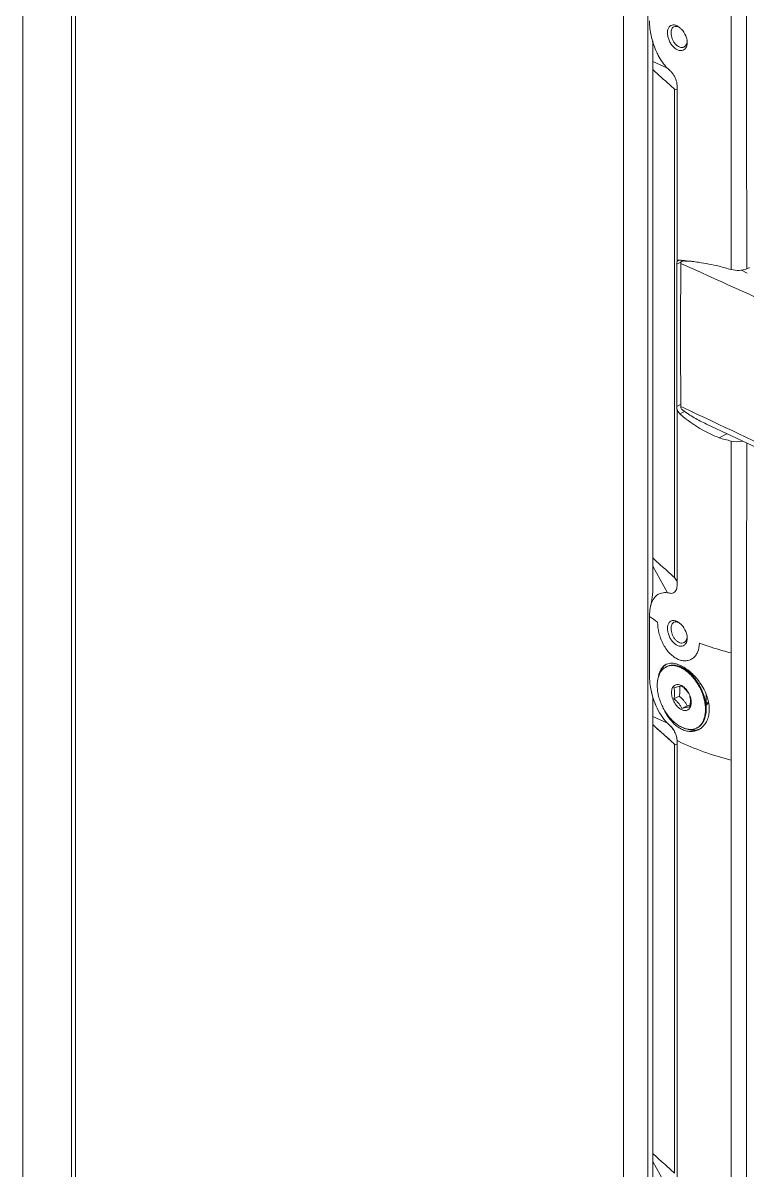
# Model space of a CAD drawing. Header units: millimetres. Extents: x 0 to 9253, y 0 to 2730.
# Drawn here: x 2564.8 to 2670.1, y 1923.4 to 2090.2 of the extents above; entities that cross this region are included whole.
import ezdxf

# ---------------------------------------------------------------- set-up
doc = ezdxf.new("R2010")
doc.units = ezdxf.units.MM
doc.layers.get('0').update_dxf_attribs({"lineweight": 13})

msp = doc.modelspace()

# ---------------------------------------------------------------- linework, layer by layer
for p, q in [((2564.8, 1871.49), (2564.8, 2299.3)), ((2571.87, 2295.77), (2571.87, 1876.61)), ((2572.43, 1877.02), (2572.43, 2294.8)), ((2662.52, 1995.1), (2661.34, 1995.98)), ((2662.04, 1995.46), (2662.11, 1995.49)), ((2660.22, 1992.25), (2659.44, 1991.86)), ((2664.15, 1992.21), (2664.15, 1990.37)), ((2660.59, 1990.48), (2661.36, 1990.86)), ((2664.15, 1991.24), (2664.47, 1991.41))]:
    msp.add_line(p, q)
at = {"lineweight": 9}
for p, q in [((2652.12, 1879.35), (2652.12, 2217.1)), ((2655.66, 1879.35), (2655.66, 2217.1)), ((2667.75, 2179.52), (2667.75, 2054.3)), ((2670.02, 2179.67), (2670.02, 2085.28)), ((2656.37, 2087.54), (2656.37, 2007.44)), ((2661.38, 2087.3), (2661.37, 2087.45)), ((2661.37, 2087.45), (2661.38, 2087.3)), ((2670.02, 2077.48), (2670.02, 2085.28)), ((2658.49, 2083.59), (2656.37, 2084.57)), ((2659.55, 2009.5), (2659.55, 2080.52)), ((2659.9, 2080.44), (2659.55, 2080.52)), ((2659.9, 2055.43), (2659.9, 2080.44)), ((2670.04, 2054.4), (2670.02, 2077.48)), ((2659.85, 2055.1), (2660.27, 2055.28)), ((2659.85, 2034.38), (2659.85, 2055.1)), ((2660.11, 2055.64), (2660.32, 2055.67)), ((2660.27, 2055.28), (2660.38, 2055.33)), ((2660.38, 2055.33), (2660.45, 2055.36)), ((2660.74, 2055.54), (2660.61, 2055.51)), ((2660.63, 2055.52), (2660.61, 2055.51)), ((2660.82, 2055.62), (2660.72, 2055.57)), ((2660.88, 2055.61), (2660.74, 2055.54)), ((2670.08, 2053.79), (2669.26, 2054.2)), ((2659.85, 2034.38), (2660.31, 2034.61)), ((2659.9, 2008.95), (2659.9, 2033.95)), ((2660.31, 2034.61), (2660.44, 2034.67)), ((2660.32, 2033.31), (2660.99, 2033.64)), ((2660.44, 2034.38), (2660.89, 2034.17)), ((2664.19, 2031.83), (2693.95, 2017.86)), ((2667.15, 2030.43), (2666.02, 2029.82)), ((2667.75, 2029.36), (2667.75, 1904.13)), ((2670.02, 2006.47), (2670.04, 2029.08)), ((2658.49, 2007.31), (2656.37, 2011.18)), ((2659.9, 2008.95), (2659.55, 2009.5)), ((2670.02, 2006.47), (2670.02, 1998.68)), ((2655.9, 2003.85), (2655.9, 2003.86)), ((2655.9, 1995.2), (2655.9, 2003.85)), ((2661.38, 2000.7), (2661.37, 2000.85)), ((2661.37, 2000.85), (2661.38, 2000.7)), ((2670.02, 1919.87), (2670.02, 1998.68)), ((2656.37, 1992.18), (2656.37, 1989.33)), ((2656.83, 1990.89), (2656.75, 1991.08)), ((2656.37, 1988.14), (2656.37, 1989.33)), ((2656.37, 1988.14), (2656.37, 1989.33)), ((2658.49, 1988.35), (2656.37, 1989.33)), ((2656.37, 1988.14), (2656.37, 1920.84)), ((2659.55, 1922.9), (2659.55, 1985.27)), ((2659.9, 1985.19), (2659.55, 1985.27)), ((2659.9, 1985.19), (2659.55, 1985.27)), ((2659.9, 1985.19), (2659.9, 1922.35)), ((2658.49, 1920.71), (2656.37, 1924.58))]:
    msp.add_line(p, q, dxfattribs=at)
msp.add_lwpolyline([(2656.37, 2007.44), (2656.35, 2007.01), (2656.2, 2005.93), (2656.09, 2005.47)], dxfattribs=at)
for centre, radius, start, end in [((2658.73, 2087.56), 2.47, 49.9488, 52.9519), ((2658.59, 2087.4), 2.68, 45.6602, 49.9356), ((2660.6, 2087.27), 0.685, 296.5267, 305.6005), ((2659.18, 2087.29), 2.2, 6.2641, 10.0077), ((2659.42, 2087.32), 1.95, 3.9194, 6.2367), ((5404.91, 2044.78), 2744.49, 179.78249, 180.21748), ((1861.23, 276.91), 1949.62, 65.28692, 65.79952), ((2660.73, 2055.26), 0.282, 116.4474, 121.59), ((2659.47, 2005.42), 50.14, 87.1488, 88.5558), ((2656.91, 2016.6), 39.23, 82.4057, 82.6843), ((2673.05, 2047.69), 19.21, 228.4774, 240.6893), ((1324.34, -822.34), 3153.73, 64.60357, 64.92537), ((2673.05, 2047.76), 19.26, 240.7775, 248.5839), ((2669.55, 2021.98), 22.68, 233.0051, 236.6327), ((2658.73, 2000.96), 2.47, 49.9488, 52.9519), ((2658.59, 2000.8), 2.68, 45.6602, 49.9356), ((2660.6, 2000.66), 0.685, 296.5267, 305.6005), ((2659.18, 2000.69), 2.2, 6.2641, 10.0077), ((2659.42, 2000.72), 1.95, 3.9194, 6.2367), ((2667.7, 1995.55), 11.83, 191.7732, 197.1349), ((2667.04, 1995.34), 11.14, 197.1142, 201.9258), ((2666.48, 1995.13), 10.54, 201.9601, 202.5836), ((2666.33, 1995.06), 10.37, 202.5833, 203.7315), ((2665.8, 1992.66), 9.69, 229.1246, 229.5315), ((2673.96, 2013.93), 31.44, 243.4322, 243.861), ((2667.77, 1985.22), 7.87, 179.556, 180.2081), ((2666.86, 1985.21), 6.95, 179.5033, 180.2063)]:
    msp.add_arc(centre, radius, start, end, dxfattribs=at)
for centre, radius, start, end in [((2659, 1995.44), 1.6, 116.586, 127.1239), ((2659.46, 1995.15), 2.07, 125.952, 131.1869), ((2658.22, 1992.05), 5.15, 61.1561, 63.4516), ((2659.14, 1994.84), 1.87, 112.939, 116.566), ((2659.14, 1994.84), 1.87, 111.2669, 112.9388), ((2657.2, 1990.44), 7.06, 52.3411, 53.4075), ((2662.09, 1994.59), 1.06, 96.8809, 103.4528), ((2656.13, 1989.24), 8.68, 40.6307, 42.9539), ((2659.76, 1992.28), 1.73, 59.9273, 63.3905), ((2656.06, 1989.18), 8.77, 40.218, 40.6346), ((2665.96, 1994.13), 8.84, 204.3028, 205.044), ((2663.15, 1992.03), 1.46, 333.0315, 335.494), ((2662.24, 1990.9), 3.82, 241.0863, 243.4685), ((2661.91, 1989.3), 1.87, 296.5687, 300.1792), ((2661.92, 1989.59), 2.46, 296.5759, 305.075)]:
    msp.add_arc(centre, radius, start, end)
for centre, major_axis, ratio, start_param, end_param in [((2682.27, 2067.43), (31.62, -0.88), 0.478332, -2.097103, -2.034265), ((2668.67, 2055.13), (2, -0.06), 0.478332, 4.24892, 5.481474), ((2682.27, 2044.32), (31.62, 0.93), 0.521057, -2.125666, -2.062828), ((2668.67, 2030.3), (2, 0.06), 0.521057, -2.062828, -1.192026)]:
    msp.add_ellipse(centre, major_axis=major_axis, ratio=ratio, start_param=start_param, end_param=end_param, dxfattribs=at)
for points, knots in [([(2655.9, 2090.44), (2655.9, 2089.72), (2656.08, 2088.25), (2656.53, 2086.83), (2656.83, 2086.13)], [0, 0, 0, 0, 0.483435, 1, 1, 1, 1]), ([(2660.94, 2086.28), (2660.84, 2086.2), (2660.58, 2086.1), (2660.16, 2086.14), (2659.74, 2086.33), (2659.34, 2086.67), (2659, 2087.11), (2658.73, 2087.63), (2658.56, 2088.18), (2658.51, 2088.55), (2658.52, 2088.73)], [0, 0, 0, 0, 0.093408, 0.193287, 0.306482, 0.43464, 0.574916, 0.72095, 0.865778, 1, 1, 1, 1]), ([(2658.52, 2088.73), (2658.52, 2088.89), (2658.55, 2089.19), (2658.71, 2089.57), (2659, 2089.83), (2659.24, 2089.87), (2659.36, 2089.87)], [0, 0, 0, 0, 0.299785, 0.553849, 0.776013, 1, 1, 1, 1]), ([(2659.03, 2088.72), (2659.03, 2088.82), (2659.04, 2089.01), (2659.12, 2089.27), (2659.25, 2089.48), (2659.37, 2089.57), (2659.43, 2089.6)], [0, 0, 0, 0, 0.29588, 0.557381, 0.787991, 1, 1, 1, 1]), ([(2660.91, 2086.65), (2660.82, 2086.61), (2660.61, 2086.56), (2660.27, 2086.62), (2659.94, 2086.8), (2659.64, 2087.08), (2659.38, 2087.44), (2659.12, 2087.98), (2659.03, 2088.43), (2659.03, 2088.72)], [0, 0, 0, 0, 0.093964, 0.19617, 0.311763, 0.441241, 0.581332, 0.726088, 1, 1, 1, 1]), ([(2659.36, 2089.87), (2659.41, 2089.87), (2659.6, 2089.86), (2659.78, 2089.79), (2659.91, 2089.72)], [0, 0, 0, 0, 0.230584, 1, 1, 1, 1]), ([(2659.43, 2089.6), (2659.54, 2089.66), (2659.82, 2089.69), (2660.08, 2089.59), (2660.21, 2089.52)], [0, 0, 0, 0, 0.451844, 1, 1, 1, 1]), ([(2659.91, 2089.72), (2659.94, 2089.71), (2660.04, 2089.65), (2660.14, 2089.59), (2660.22, 2089.53)], [0, 0, 0, 0, 0.240515, 1, 1, 1, 1]), ([(2660.47, 2089.31), (2660.56, 2089.23), (2660.91, 2088.84), (2661.16, 2088.36), (2661.27, 2087.99)], [0, 0, 0, 0, 0.244785, 1, 1, 1, 1]), ([(2661.26, 2086.69), (2661.25, 2086.65), (2661.17, 2086.49), (2661.05, 2086.35), (2660.94, 2086.28)], [0, 0, 0, 0, 0.265188, 1, 1, 1, 1]), ([(2661.27, 2087.06), (2661.25, 2087.02), (2661.19, 2086.89), (2661.09, 2086.77), (2661, 2086.71)], [0, 0, 0, 0, 0.265274, 1, 1, 1, 1]), ([(2661.38, 2087.3), (2661.38, 2087.25), (2661.37, 2087.04), (2661.32, 2086.83), (2661.26, 2086.69)], [0, 0, 0, 0, 0.266407, 1, 1, 1, 1]), ([(2661.36, 2087.56), (2661.36, 2087.51), (2661.36, 2087.34), (2661.32, 2087.17), (2661.27, 2087.06)], [0, 0, 0, 0, 0.264034, 1, 1, 1, 1]), ([(2656.83, 2086.13), (2656.94, 2085.89), (2657.38, 2084.98), (2657.96, 2084.13), (2658.48, 2083.59)], [0, 0, 0, 0, 0.259656, 1, 1, 1, 1]), ([(2656.37, 2083.38), (2656.88, 2082.89), (2657.69, 2082.18), (2658.75, 2081.24), (2659.28, 2080.76), (2659.55, 2080.52)], [0, 0, 0, 0, 0.498959, 0.750083, 1, 1, 1, 1]), ([(2658.48, 2083.59), (2658.58, 2083.49), (2658.8, 2083.31), (2659.12, 2083), (2659.4, 2082.62), (2659.71, 2082.07), (2659.89, 2081.46), (2659.91, 2080.86), (2659.9, 2080.58), (2659.9, 2080.44)], [0, 0, 0, 0, 0.117618, 0.238408, 0.36872, 0.50365, 0.764584, 0.884076, 1, 1, 1, 1]), ([(2659.85, 2055.1), (2659.85, 2055.13), (2659.86, 2055.24), (2659.87, 2055.36), (2659.9, 2055.43)], [0, 0, 0, 0, 0.281365, 1, 1, 1, 1]), ([(2659.9, 2055.43), (2659.91, 2055.46), (2659.96, 2055.54), (2660.04, 2055.61), (2660.11, 2055.64)], [0, 0, 0, 0, 0.264879, 1, 1, 1, 1]), ([(2660.32, 2055.67), (2660.44, 2055.66), (2660.97, 2055.61), (2661.5, 2055.55), (2661.9, 2055.5)], [0, 0, 0, 0, 0.241789, 1, 1, 1, 1]), ([(2660.47, 2055.37), (2660.47, 2055.36), (2660.44, 2055.31), (2660.44, 2055.25), (2660.44, 2055.2)], [0, 0, 0, 0, 0.241755, 1, 1, 1, 1]), ([(2660.58, 2055.5), (2660.57, 2055.49), (2660.53, 2055.46), (2660.49, 2055.41), (2660.47, 2055.37)], [0, 0, 0, 0, 0.245519, 1, 1, 1, 1]), ([(2662.09, 2055.48), (2662.4, 2055.44), (2663.72, 2055.25), (2665.02, 2055), (2666.02, 2054.8)], [0, 0, 0, 0, 0.236061, 1, 1, 1, 1]), ([(2659.9, 2033.95), (2659.89, 2033.99), (2659.87, 2034.13), (2659.85, 2034.28), (2659.85, 2034.38)], [0, 0, 0, 0, 0.261429, 1, 1, 1, 1]), ([(2660.32, 2033.31), (2660.27, 2033.35), (2660.09, 2033.54), (2659.96, 2033.77), (2659.9, 2033.95)], [0, 0, 0, 0, 0.240388, 1, 1, 1, 1]), ([(2660.44, 2034.37), (2660.43, 2034.32), (2660.46, 2034.19), (2660.56, 2034.01), (2660.67, 2033.89), (2660.74, 2033.85)], [0, 0, 0, 0, 0.232592, 0.614007, 1, 1, 1, 1]), ([(2664.19, 2031.83), (2663.58, 2032.11), (2662.39, 2032.72), (2661.27, 2033.45), (2660.74, 2033.85)], [0, 0, 0, 0, 0.501073, 1, 1, 1, 1]), ([(2659.55, 2009.5), (2659.28, 2009.74), (2658.75, 2010.22), (2657.69, 2011.17), (2656.88, 2011.87), (2656.37, 2012.37)], [0, 0, 0, 0, 0.249917, 0.501041, 1, 1, 1, 1]), ([(2658.49, 2007.31), (2658.59, 2007.3), (2658.79, 2007.24), (2659.1, 2007.19), (2659.4, 2007.27), (2659.65, 2007.47), (2659.82, 2007.77), (2659.93, 2008.27), (2659.9, 2008.68), (2659.9, 2008.95)], [0, 0, 0, 0, 0.115069, 0.228239, 0.334555, 0.44279, 0.561959, 0.69752, 1, 1, 1, 1]), ([(2658.49, 2007.31), (2658.21, 2007.34), (2657.67, 2007.32), (2656.92, 2006.97), (2656.38, 2006.31), (2656.17, 2005.77), (2656.09, 2005.47)], [0, 0, 0, 0, 0.249663, 0.479061, 0.72037, 1, 1, 1, 1]), ([(2656.09, 2005.47), (2656.07, 2005.41), (2656, 2005.14), (2655.96, 2004.86), (2655.94, 2004.65)], [0, 0, 0, 0, 0.238609, 1, 1, 1, 1]), ([(2655.94, 2004.65), (2655.93, 2004.59), (2655.91, 2004.32), (2655.9, 2004.06), (2655.9, 2003.85)], [0, 0, 0, 0, 0.242162, 1, 1, 1, 1]), ([(2657.07, 2003.03), (2657.07, 2002.51), (2657.22, 2001.43), (2657.79, 1999.89), (2658.54, 1998.75), (2659.29, 1998.05), (2659.88, 1997.67), (2660.48, 1997.44), (2661.09, 1997.38), (2661.66, 1997.47), (2662.18, 1997.73), (2662.6, 1998.14), (2663.04, 1998.87), (2663.15, 1999.54), (2663.15, 1999.99)], [0, 0, 0, 0, 0.140107, 0.289884, 0.434252, 0.500982, 0.56294, 0.620135, 0.67334, 0.723984, 0.77395, 0.825212, 0.879437, 1, 1, 1, 1]), ([(2660.94, 1999.67), (2660.84, 1999.6), (2660.58, 1999.5), (2660.16, 1999.53), (2659.74, 1999.73), (2659.34, 2000.06), (2659, 2000.51), (2658.73, 2001.03), (2658.56, 2001.57), (2658.51, 2001.95), (2658.52, 2002.13)], [0, 0, 0, 0, 0.093408, 0.193287, 0.306482, 0.43464, 0.574916, 0.72095, 0.865778, 1, 1, 1, 1]), ([(2658.52, 2002.13), (2658.52, 2002.29), (2658.55, 2002.58), (2658.71, 2002.97), (2659, 2003.22), (2659.24, 2003.27), (2659.36, 2003.27)], [0, 0, 0, 0, 0.299785, 0.553849, 0.776013, 1, 1, 1, 1]), ([(2659.03, 2002.12), (2659.03, 2002.22), (2659.04, 2002.41), (2659.12, 2002.67), (2659.25, 2002.87), (2659.37, 2002.97), (2659.43, 2003)], [0, 0, 0, 0, 0.29588, 0.557381, 0.787991, 1, 1, 1, 1]), ([(2660.91, 2000.05), (2660.82, 2000.01), (2660.61, 1999.95), (2660.27, 2000.02), (2659.94, 2000.2), (2659.64, 2000.48), (2659.38, 2000.84), (2659.12, 2001.38), (2659.03, 2001.83), (2659.03, 2002.12)], [0, 0, 0, 0, 0.093964, 0.19617, 0.311763, 0.441241, 0.581332, 0.726088, 1, 1, 1, 1]), ([(2659.36, 2003.27), (2659.41, 2003.27), (2659.6, 2003.25), (2659.78, 2003.19), (2659.91, 2003.12)], [0, 0, 0, 0, 0.230584, 1, 1, 1, 1]), ([(2659.43, 2003), (2659.54, 2003.06), (2659.82, 2003.09), (2660.08, 2002.99), (2660.21, 2002.92)], [0, 0, 0, 0, 0.451844, 1, 1, 1, 1]), ([(2659.91, 2003.12), (2659.94, 2003.11), (2660.04, 2003.05), (2660.14, 2002.98), (2660.22, 2002.93)], [0, 0, 0, 0, 0.240515, 1, 1, 1, 1]), ([(2660.47, 2002.71), (2660.56, 2002.62), (2660.91, 2002.24), (2661.16, 2001.76), (2661.27, 2001.38)], [0, 0, 0, 0, 0.244785, 1, 1, 1, 1]), ([(2661.26, 2000.09), (2661.25, 2000.05), (2661.17, 1999.89), (2661.05, 1999.75), (2660.94, 1999.67)], [0, 0, 0, 0, 0.265188, 1, 1, 1, 1]), ([(2661.27, 2000.45), (2661.25, 2000.42), (2661.19, 2000.28), (2661.09, 2000.17), (2661, 2000.11)], [0, 0, 0, 0, 0.265274, 1, 1, 1, 1]), ([(2661.38, 2000.7), (2661.38, 2000.65), (2661.37, 2000.44), (2661.32, 2000.23), (2661.26, 2000.09)], [0, 0, 0, 0, 0.266407, 1, 1, 1, 1]), ([(2661.36, 2000.96), (2661.36, 2000.91), (2661.36, 2000.74), (2661.32, 2000.57), (2661.27, 2000.45)], [0, 0, 0, 0, 0.264034, 1, 1, 1, 1]), ([(2667.75, 1998.54), (2667.35, 1998.65), (2665.8, 1999.07), (2664.27, 1999.57), (2663.15, 1999.99)], [0, 0, 0, 0, 0.256827, 1, 1, 1, 1]), ([(2656.12, 1993.14), (2656.08, 1993.31), (2655.96, 1993.99), (2655.89, 1994.69), (2655.9, 1995.2)], [0, 0, 0, 0, 0.260863, 1, 1, 1, 1]), ([(2656.12, 1993.14), (2656.08, 1993.31), (2655.96, 1993.99), (2655.89, 1994.69), (2655.9, 1995.2)], [0, 0, 0, 0, 0.260863, 1, 1, 1, 1]), ([(2656.83, 1990.89), (2656.75, 1991.07), (2656.46, 1991.8), (2656.24, 1992.56), (2656.12, 1993.14)], [0, 0, 0, 0, 0.25109, 1, 1, 1, 1]), ([(2658.49, 1988.35), (2658.14, 1988.7), (2657.52, 1989.51), (2657.04, 1990.41), (2656.83, 1990.89)], [0, 0, 0, 0, 0.486626, 1, 1, 1, 1]), ([(2658.49, 1988.35), (2658.14, 1988.7), (2657.52, 1989.51), (2657.04, 1990.41), (2656.83, 1990.89)], [0, 0, 0, 0, 0.486626, 1, 1, 1, 1]), ([(2659.9, 1985.88), (2659.88, 1986.12), (2659.79, 1986.62), (2659.47, 1987.3), (2659.02, 1987.89), (2658.64, 1988.18), (2658.49, 1988.35)], [0, 0, 0, 0, 0.24958, 0.514303, 0.76776, 1, 1, 1, 1]), ([(2659.9, 1985.82), (2659.9, 1985.94), (2659.88, 1986.18), (2659.75, 1986.68), (2659.49, 1987.27), (2659.03, 1987.88), (2658.65, 1988.18), (2658.49, 1988.35)], [0, 0, 0, 0, 0.120487, 0.248088, 0.512326, 0.766521, 1, 1, 1, 1]), ([(2657.23, 1987.34), (2657.16, 1987.4), (2656.87, 1987.66), (2656.58, 1987.93), (2656.37, 1988.14)], [0, 0, 0, 0, 0.252243, 1, 1, 1, 1]), ([(2658.4, 1986.31), (2658.06, 1986.62), (2657.37, 1987.21), (2656.69, 1987.82), (2656.37, 1988.14)], [0, 0, 0, 0, 0.503473, 1, 1, 1, 1]), ([(2658.89, 1985.86), (2658.76, 1985.99), (2658.21, 1986.48), (2657.65, 1986.97), (2657.23, 1987.34)], [0, 0, 0, 0, 0.249227, 1, 1, 1, 1]), ([(2659.46, 1985.33), (2659.41, 1985.37), (2659.21, 1985.54), (2659.03, 1985.71), (2658.89, 1985.85)], [0, 0, 0, 0, 0.246123, 1, 1, 1, 1]), ([(2659.55, 1985.27), (2659.54, 1985.29), (2659.53, 1985.32), (2659.51, 1985.29), (2659.51, 1985.28)], [0, 0, 0, 0, 0.589542, 1, 1, 1, 1]), ([(2659.55, 1985.27), (2659.55, 1985.28), (2659.54, 1985.29), (2659.53, 1985.31), (2659.52, 1985.31)], [0, 0, 0, 0, 0.347327, 1, 1, 1, 1]), ([(2659.9, 1985.27), (2659.9, 1985.32), (2659.91, 1985.53), (2659.91, 1985.73), (2659.9, 1985.88)], [0, 0, 0, 0, 0.247621, 1, 1, 1, 1]), ([(2660.11, 1985.71), (2661.29, 1985.14), (2663.79, 1984.09), (2666.39, 1983.3), (2667.75, 1982.95)], [0, 0, 0, 0, 0.482076, 1, 1, 1, 1]), ([(2659.55, 1922.9), (2659.28, 1923.14), (2658.75, 1923.62), (2657.69, 1924.57), (2656.88, 1925.27), (2656.37, 1925.77)], [0, 0, 0, 0, 0.249917, 0.501041, 1, 1, 1, 1])]:
    msp.add_open_spline(points, degree=3, knots=knots, dxfattribs=at)
for points in [[(2661.27, 2087.99), (2661.3, 2087.88), (2661.33, 2087.78), (2661.35, 2087.67)], [(2670.44, 2054.57), (2670.31, 2054.51), (2670.17, 2054.46), (2670.04, 2054.4)], [(2661.27, 2001.38), (2661.3, 2001.28), (2661.33, 2001.18), (2661.35, 2001.07)], [(2658.89, 1985.85), (2658.72, 1986), (2658.56, 1986.15), (2658.4, 1986.31)], [(2659.2, 1985.59), (2659.1, 1985.68), (2658.99, 1985.77), (2658.89, 1985.86)], [(2659.44, 1985.34), (2659.36, 1985.42), (2659.28, 1985.51), (2659.2, 1985.59)], [(2659.51, 1985.28), (2659.49, 1985.3), (2659.46, 1985.32), (2659.44, 1985.34)], [(2659.52, 1985.31), (2659.51, 1985.3), (2659.51, 1985.29), (2659.51, 1985.28)], [(2659.9, 1985.82), (2659.91, 1985.64), (2659.9, 1985.46), (2659.9, 1985.28)]]:
    msp.add_open_spline(points, degree=3, dxfattribs=at)
for points, knots in [([(2657.18, 1995.06), (2657.21, 1995.24), (2657.29, 1995.58), (2657.47, 1996.04), (2657.72, 1996.43), (2657.92, 1996.63), (2658.04, 1996.72)], [0, 0, 0, 0, 0.285366, 0.544306, 0.780263, 1, 1, 1, 1]), ([(2657.41, 1995.68), (2657.49, 1995.88), (2657.68, 1996.26), (2657.95, 1996.58), (2658.1, 1996.71)], [0, 0, 0, 0, 0.519109, 1, 1, 1, 1]), ([(2658.28, 1996.87), (2658.32, 1996.89), (2658.47, 1996.96), (2658.62, 1997), (2658.74, 1997.02)], [0, 0, 0, 0, 0.246809, 1, 1, 1, 1]), ([(2660.63, 1996.42), (2660.44, 1996.52), (2660.06, 1996.67), (2659.56, 1996.77), (2659.18, 1996.77), (2658.91, 1996.74), (2658.65, 1996.67), (2658.49, 1996.6), (2658.41, 1996.56)], [0, 0, 0, 0, 0.27895, 0.534781, 0.655554, 0.772579, 0.886969, 1, 1, 1, 1]), ([(2658.47, 1996.58), (2658.62, 1996.64), (2658.94, 1996.72), (2659.46, 1996.72), (2660, 1996.6), (2660.35, 1996.46), (2660.53, 1996.37)], [0, 0, 0, 0, 0.227084, 0.46578, 0.722268, 1, 1, 1, 1]), ([(2658.74, 1997.02), (2658.87, 1997.04), (2659.24, 1997.07), (2659.85, 1996.96), (2660.3, 1996.77), (2660.53, 1996.66)], [0, 0, 0, 0, 0.219473, 0.584008, 1, 1, 1, 1]), ([(2660.53, 1987.77), (2660.34, 1987.86), (2659.97, 1988.08), (2659.45, 1988.5), (2658.95, 1989), (2658.49, 1989.56), (2658.08, 1990.19), (2657.72, 1990.86), (2657.43, 1991.56), (2657.21, 1992.27), (2657.07, 1992.97), (2657.01, 1993.66), (2657.03, 1994.31), (2657.13, 1994.9), (2657.31, 1995.44), (2657.57, 1995.89), (2657.85, 1996.2), (2658.1, 1996.4), (2658.24, 1996.47), (2658.31, 1996.51)], [0, 0, 0, 0, 0.059819, 0.123727, 0.191181, 0.261412, 0.333493, 0.406397, 0.479054, 0.550408, 0.619472, 0.685381, 0.747462, 0.805305, 0.858846, 0.90846, 0.955027, 0.977622, 1, 1, 1, 1]), ([(2660.53, 1996.37), (2660.71, 1996.28), (2661.08, 1996.06), (2661.59, 1995.65), (2662.08, 1995.17), (2662.54, 1994.61), (2662.95, 1994), (2663.3, 1993.34), (2663.6, 1992.66), (2663.82, 1991.96), (2663.97, 1991.26), (2664.05, 1990.58), (2664.04, 1989.94), (2663.95, 1989.34), (2663.79, 1988.8), (2663.55, 1988.34), (2663.24, 1987.96), (2662.99, 1987.76), (2662.85, 1987.68)], [0, 0, 0, 0, 0.059519, 0.123051, 0.190078, 0.259866, 0.331528, 0.404077, 0.476484, 0.547726, 0.61684, 0.682973, 0.745443, 0.803807, 0.857937, 0.908105, 0.955053, 1, 1, 1, 1]), ([(2661.34, 1995.98), (2661.28, 1996.03), (2661.06, 1996.19), (2660.82, 1996.33), (2660.63, 1996.42)], [0, 0, 0, 0, 0.258659, 1, 1, 1, 1]), ([(2660.71, 1996.56), (2660.77, 1996.53), (2661.01, 1996.39), (2661.24, 1996.24), (2661.41, 1996.11)], [0, 0, 0, 0, 0.241486, 1, 1, 1, 1]), ([(2664.15, 1990.37), (2664.15, 1990.62), (2664.11, 1991.14), (2663.95, 1991.92), (2663.7, 1992.71), (2663.37, 1993.49), (2662.95, 1994.22), (2662.47, 1994.9), (2661.93, 1995.49), (2661.54, 1995.83), (2661.34, 1995.98)], [0, 0, 0, 0, 0.117252, 0.24099, 0.369313, 0.500003, 0.630692, 0.759014, 0.882754, 1, 1, 1, 1]), ([(2661.52, 1996.03), (2661.6, 1995.97), (2661.94, 1995.69), (2662.25, 1995.39), (2662.48, 1995.15)], [0, 0, 0, 0, 0.242507, 1, 1, 1, 1]), ([(2660.53, 1993.83), (2660.44, 1993.87), (2660.26, 1993.94), (2659.99, 1993.98), (2659.73, 1993.94), (2659.5, 1993.83), (2659.32, 1993.64), (2659.19, 1993.4), (2659.11, 1993.11), (2659.09, 1992.9), (2659.09, 1992.79)], [0, 0, 0, 0, 0.134913, 0.257203, 0.370315, 0.480084, 0.593366, 0.715946, 0.851202, 1, 1, 1, 1]), ([(2660.59, 1993.72), (2660.43, 1993.71), (2660.17, 1993.67), (2659.79, 1993.58), (2659.56, 1993.52), (2659.44, 1993.49)], [0, 0, 0, 0, 0.405706, 0.683592, 1, 1, 1, 1]), ([(2659.55, 1992.73), (2659.55, 1992.86), (2659.53, 1993.11), (2659.48, 1993.37), (2659.44, 1993.49)], [0, 0, 0, 0, 0.51675, 1, 1, 1, 1]), ([(2660.32, 1993.11), (2660.32, 1993.21), (2660.31, 1993.4), (2660.28, 1993.59), (2660.26, 1993.68)], [0, 0, 0, 0, 0.512957, 1, 1, 1, 1]), ([(2661.74, 1992.34), (2661.68, 1992.47), (2661.54, 1992.73), (2661.27, 1993.09), (2660.95, 1993.43), (2660.72, 1993.63), (2660.59, 1993.72)], [0, 0, 0, 0, 0.238826, 0.485903, 0.740661, 1, 1, 1, 1]), ([(2661.76, 1992.35), (2661.7, 1992.5), (2661.56, 1992.79), (2661.29, 1993.19), (2660.98, 1993.53), (2660.74, 1993.71), (2660.62, 1993.78)], [0, 0, 0, 0, 0.264254, 0.52482, 0.772507, 1, 1, 1, 1]), ([(2662.76, 1994.84), (2662.92, 1994.64), (2663.56, 1993.82), (2664.05, 1992.88), (2664.29, 1992.15)], [0, 0, 0, 0, 0.251433, 1, 1, 1, 1]), ([(2659.09, 1992.79), (2659.09, 1992.67), (2659.11, 1992.42), (2659.2, 1992.05), (2659.33, 1991.68), (2659.51, 1991.33), (2659.72, 1991), (2659.97, 1990.72), (2660.24, 1990.48), (2660.43, 1990.36), (2660.53, 1990.31)], [0, 0, 0, 0, 0.119775, 0.246814, 0.378463, 0.511666, 0.643235, 0.770118, 0.889679, 1, 1, 1, 1]), ([(2659.44, 1991.86), (2659.46, 1991.94), (2659.51, 1992.22), (2659.55, 1992.51), (2659.55, 1992.73)], [0, 0, 0, 0, 0.258184, 1, 1, 1, 1]), ([(2659.44, 1991.86), (2659.57, 1991.77), (2659.81, 1991.57), (2660.13, 1991.23), (2660.39, 1990.87), (2660.53, 1990.61), (2660.59, 1990.48)], [0, 0, 0, 0, 0.259339, 0.514097, 0.761174, 1, 1, 1, 1]), ([(2660.22, 1992.25), (2660.23, 1992.32), (2660.29, 1992.61), (2660.32, 1992.9), (2660.32, 1993.11)], [0, 0, 0, 0, 0.258178, 1, 1, 1, 1]), ([(2661.36, 1990.86), (2661.3, 1990.99), (2661.16, 1991.25), (2660.9, 1991.62), (2660.58, 1991.95), (2660.34, 1992.15), (2660.22, 1992.25)], [0, 0, 0, 0, 0.238826, 0.485903, 0.74066, 1, 1, 1, 1]), ([(2661.74, 1992.34), (2661.77, 1992.22), (2661.83, 1991.97), (2661.84, 1991.71), (2661.84, 1991.58)], [0, 0, 0, 0, 0.483254, 1, 1, 1, 1]), ([(2661.96, 1991.35), (2661.96, 1991.52), (2661.93, 1991.86), (2661.83, 1992.18), (2661.76, 1992.35)], [0, 0, 0, 0, 0.482825, 1, 1, 1, 1]), ([(2664.13, 1992.54), (2664.13, 1992.51), (2664.14, 1992.4), (2664.15, 1992.29), (2664.15, 1992.21)], [0, 0, 0, 0, 0.255366, 1, 1, 1, 1]), ([(2664.29, 1992.15), (2664.32, 1992.04), (2664.44, 1991.64), (2664.53, 1991.23), (2664.56, 1990.92)], [0, 0, 0, 0, 0.256014, 1, 1, 1, 1]), ([(2660.39, 1987.55), (2659.87, 1987.84), (2658.9, 1988.7), (2658.24, 1989.79), (2657.96, 1990.39)], [0, 0, 0, 0, 0.471748, 1, 1, 1, 1]), ([(2660.53, 1990.31), (2660.59, 1990.28), (2660.72, 1990.22), (2660.92, 1990.18), (2661.11, 1990.16), (2661.3, 1990.19), (2661.46, 1990.26), (2661.61, 1990.36), (2661.73, 1990.5), (2661.8, 1990.61), (2661.82, 1990.66)], [0, 0, 0, 0, 0.143613, 0.277389, 0.402444, 0.521132, 0.636624, 0.752625, 0.87276, 1, 1, 1, 1]), ([(2660.59, 1990.48), (2660.71, 1990.51), (2660.94, 1990.57), (2661.32, 1990.66), (2661.58, 1990.7), (2661.74, 1990.71)], [0, 0, 0, 0, 0.316407, 0.594295, 1, 1, 1, 1]), ([(2661.79, 1990.98), (2661.76, 1990.97), (2661.61, 1990.93), (2661.47, 1990.89), (2661.36, 1990.86)], [0, 0, 0, 0, 0.238015, 1, 1, 1, 1]), ([(2661.84, 1991.58), (2661.84, 1991.51), (2661.83, 1991.22), (2661.79, 1990.93), (2661.74, 1990.71)], [0, 0, 0, 0, 0.24075, 1, 1, 1, 1]), ([(2661.82, 1990.66), (2661.85, 1990.71), (2661.9, 1990.84), (2661.95, 1991.08), (2661.96, 1991.26), (2661.96, 1991.35)], [0, 0, 0, 0, 0.229817, 0.599625, 1, 1, 1, 1]), ([(2662.86, 1987.68), (2662.96, 1987.73), (2663.15, 1987.85), (2663.41, 1988.08), (2663.63, 1988.37), (2663.82, 1988.69), (2663.96, 1989.06), (2664.11, 1989.62), (2664.15, 1990.06), (2664.15, 1990.37)], [0, 0, 0, 0, 0.107708, 0.217563, 0.331491, 0.451035, 0.577281, 0.710849, 1, 1, 1, 1]), ([(2664.59, 1990.35), (2664.59, 1990.06), (2664.54, 1989.5), (2664.3, 1988.72), (2663.9, 1988.06), (2663.53, 1987.72), (2663.34, 1987.58)], [0, 0, 0, 0, 0.275496, 0.532221, 0.772116, 1, 1, 1, 1]), ([(2664.16, 1990.99), (2664.19, 1991.01), (2664.31, 1991.12), (2664.4, 1991.26), (2664.46, 1991.37)], [0, 0, 0, 0, 0.240959, 1, 1, 1, 1]), ([(2664.56, 1990.92), (2664.57, 1990.87), (2664.58, 1990.68), (2664.59, 1990.49), (2664.59, 1990.35)], [0, 0, 0, 0, 0.253995, 1, 1, 1, 1]), ([(2662.75, 1987.63), (2662.67, 1987.59), (2662.51, 1987.52), (2662.25, 1987.45), (2661.98, 1987.42), (2661.6, 1987.42), (2661.1, 1987.52), (2660.72, 1987.67), (2660.53, 1987.77)], [0, 0, 0, 0, 0.11303, 0.227418, 0.344442, 0.465215, 0.721048, 1, 1, 1, 1]), ([(2663.03, 1987.39), (2662.84, 1987.3), (2662.45, 1987.16), (2661.81, 1987.11), (2661.16, 1987.21), (2660.74, 1987.37), (2660.53, 1987.48)], [0, 0, 0, 0, 0.236991, 0.478863, 0.731618, 1, 1, 1, 1]), ([(2663.02, 1987.41), (2662.79, 1987.33), (2662.28, 1987.26), (2661.77, 1987.34), (2661.52, 1987.42)], [0, 0, 0, 0, 0.477813, 1, 1, 1, 1])]:
    msp.add_open_spline(points, degree=3, knots=knots)

doc.saveas('drawing.dxf')
